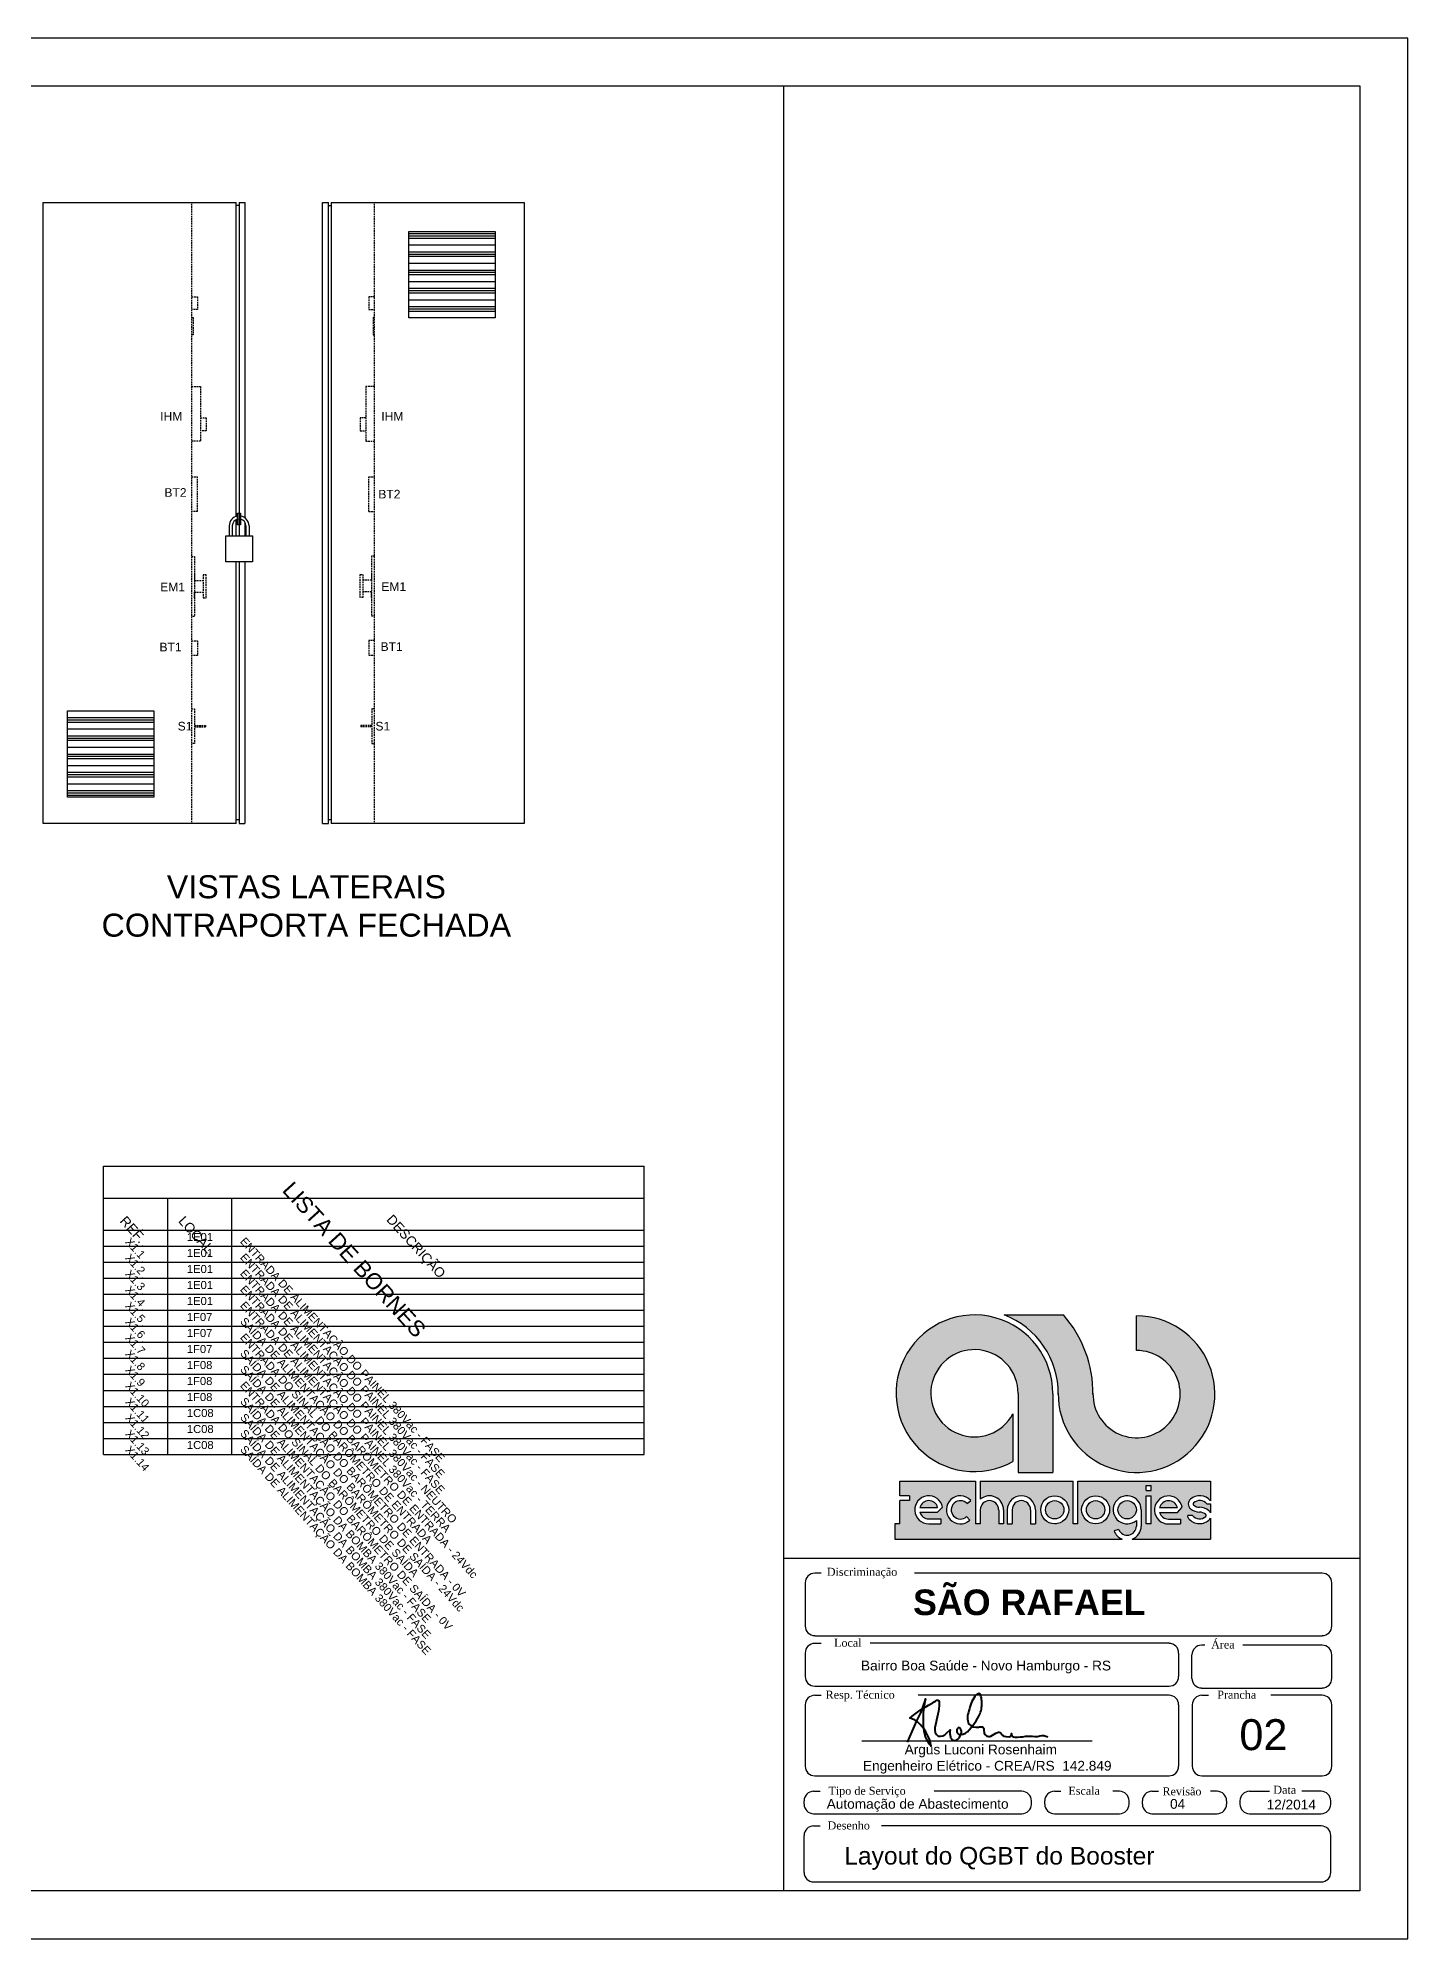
# Model space of a CAD drawing. Header units: millimetres. Extents: x 100 to 940, y 54 to 694.
# Drawn here: x 512 to 940, y 100 to 694 of the extents above; entities that cross this region are included whole.
import ezdxf

# ---------------------------------------------------------------- set-up
doc = ezdxf.new("R2010")
doc.units = ezdxf.units.MM
doc.linetypes.add('DASHED', pattern=[0.75, 0.5, -0.25])
doc.layers.add('selo', color=7, linetype='Continuous')
doc.styles.add('Annotative', font='arial.ttf')
doc.styles.add('Notes', font='arial.ttf', dxfattribs={"height": 3})
doc.styles.get("Standard").update_dxf_attribs({"font": 'arial.ttf'})

msp = doc.modelspace()

# ---------------------------------------------------------------- hatches: boundary and pattern name
h = msp.add_hatch()
h.set_pattern_fill('PLASTI', color=256, scale=0.9, angle=180)
h.set_pattern_definition([(180, (1118.0245, 895.767), (-7e-16, -5.715), []), (180, (1118.0245, 895.053), (-7e-16, -5.715), []), (180, (1118.0245, 894.3383), (-7e-16, -5.715), []), (180, (1118.0245, 892.195), (-7e-16, -5.715), [])])
h.paths.add_polyline_path([(654.81, 606.51), (654.81, 633.51), (627.81, 633.51), (627.81, 606.51)])
h = msp.add_hatch()
h.set_pattern_fill('PLASTI', color=256, scale=0.9)
h.set_pattern_definition([(0, (57.938, 194.4736), (0, 5.715), []), (0, (57.938, 195.188), (0, 5.715), []), (0, (57.938, 195.9023), (0, 5.715), []), (0, (57.938, 198.0455), (0, 5.715), [])])
h.paths.add_polyline_path([(521.15, 483.73), (521.15, 456.73), (548.15, 456.73), (548.15, 483.73)])
at = {"layer": 'selo'}
h = msp.add_hatch(color=0, dxfattribs=at)
h.dxf.hatch_style = 1
h.paths.add_polyline_path([(832.33, 294.98), (813.8, 294.98, -0.314958), (830.72, 270.21, 2.411144), (855.21, 294.7), (855.21, 283.86, -2.45129), (841.58, 270.52, 0.182443)])
h.paths.add_polyline_path([(835.35, 243.04), (806.37, 243.04), (806.37, 237.41, -0.642986), (813.63, 234.09), (813.63, 229.71), (812.12, 229.71), (812.12, 234.09, 1), (806.37, 234.09), (806.37, 229.71), (804.86, 229.71), (804.86, 243.04), (781.24, 243.04), (781.24, 238.48), (784.26, 238.48), (784.26, 236.97), (781.23, 236.97), (781.23, 229.71), (779.69, 229.71), (779.69, 224.92), (850.67, 224.92, -0.214084), (848.15, 227.48), (849.6, 227.91, 0.821242), (855.14, 229.01), (855.14, 230.78, -4.60202), (856.65, 234.09), (856.65, 229.01, -0.309238), (853.85, 224.92), (878.25, 224.92), (878.25, 231.45, -0.100697), (877.78, 230.83, -0.45988), (871.2, 231.81), (871.2, 232.32), (872.69, 232.32, 0.427074), (876.81, 232, 0.410877), (876.82, 232.63, 0.186203), (874.92, 233.36, -0.181325), (872.05, 234.44, -0.458616), (872.04, 237.41, -0.41774), (878.25, 236.93), (878.25, 243.04), (836.89, 243.04), (836.89, 229.71), (835.35, 229.71)])
h.paths.add_polyline_path([(834.02, 234.09, -1), (825.25, 234.09, -1)], flags=16)
h.paths.add_polyline_path([(832.51, 234.09, -1), (826.76, 234.09, -1)], flags=0)
h.paths.add_polyline_path([(846.79, 234.09, -1), (838.03, 234.09, -1)], flags=16)
h.paths.add_polyline_path([(845.28, 234.09, -1), (839.54, 234.09, -1)], flags=0)
h.paths.add_polyline_path([(823.59, 234.09), (823.59, 229.71), (822.08, 229.71), (822.08, 234.09, 1), (816.33, 234.09), (816.33, 229.71), (814.82, 229.71), (814.82, 234.09, -1)], flags=16)
h.paths.add_polyline_path([(858.22, 241.69), (859.76, 241.69), (859.76, 240.17), (858.22, 240.17)], flags=16)
h.paths.add_polyline_path([(858.22, 238.48), (859.76, 238.48), (859.76, 229.67), (858.22, 229.67)], flags=16)
h.paths.add_polyline_path([(869.47, 234.88), (867.94, 233.3), (862.39, 233.3, 0.338023), (865.17, 231.18), (868.91, 231.18), (868.91, 229.67), (865.17, 229.67, -2.123663)], flags=16)
h.paths.add_polyline_path([(862.38, 234.78, -0.767778), (867.94, 234.81)], flags=0)
h.paths.add_polyline_path([(803.38, 237.05), (802.27, 236.02, 2.414214), (802.1, 231.96), (803.12, 230.85, -2.414214)], flags=16)
h.paths.add_polyline_path([(794.59, 234.92), (793.05, 233.34), (787.51, 233.34, 0.338023), (790.28, 231.22), (794.03, 231.22), (794.03, 229.71), (790.28, 229.71, -2.123663)], flags=16)
h.paths.add_polyline_path([(793.05, 234.85), (787.5, 234.82, -0.767778)], flags=0)
h.paths.add_polyline_path([(826.76, 234.09, 1), (832.51, 234.09, 1)], flags=0)
h.paths.add_polyline_path([(845.28, 234.09, 1), (839.54, 234.09, 1)], flags=0)
h.paths.add_polyline_path([(849.39, 234.09, 1), (855.14, 234.09, 1)], flags=17)
h.paths.add_polyline_path([(867.94, 234.81, 0.767778), (862.38, 234.78)], flags=0)
h.paths.add_polyline_path([(874.9, 234.87, -0.181325), (877.77, 233.8, -0.101013), (878.25, 233.18), (878.25, 235.92), (877.13, 235.92, 0.427074), (873.01, 236.24, 0.410877), (873, 235.61, 0.186203)], flags=17)
h.paths.add_polyline_path([(793.05, 234.85, 0.767778), (787.5, 234.82)], flags=0)
h = msp.add_hatch(color=0, dxfattribs=at)
h.dxf.hatch_style = 1
h.paths.add_polyline_path([(816.57, 249.21), (816.57, 264.06, -8.182778), (818.19, 270.43), (818.19, 245.77), (829, 245.77), (829, 270.37, 3.718524)])
h = msp.add_hatch(color=0, dxfattribs=at)
h.dxf.hatch_style = 1
h.paths.add_polyline_path([(787.5, 234.82), (793.05, 234.85, 0.767778)])
h.paths.add_polyline_path([(826.76, 234.09, 1), (832.51, 234.09, 1)])
h.paths.add_polyline_path([(845.28, 234.09, 1), (839.54, 234.09, 1)])
h.paths.add_polyline_path([(862.38, 234.78), (867.94, 234.81, 0.767778)])

# ---------------------------------------------------------------- linework, layer by layer
for p, q in [((745, 198.72), (745, 679)), ((573.9, 544.49), (573.9, 642.51)), ((574.8, 641.61), (573.9, 641.61)), ((574.8, 642.51), (574.8, 538.39)), ((602.7, 448.51), (602.7, 642.51)), ((602.7, 641.61), (603.6, 641.61)), ((603.6, 642.51), (603.6, 448.51)), ((573.9, 538.39), (573.9, 543.46)), ((573.9, 448.51), (573.9, 530.33)), ((574.8, 530.33), (574.8, 448.51)), ((574.8, 449.64), (573.9, 449.64)), ((574.8, 448.51), (576.6, 448.51)), ((600.9, 448.51), (602.7, 448.51)), ((603.6, 449.64), (602.7, 449.64)), ((532.44, 251.42), (532.44, 341.42)), ((532.44, 341.42), (701.34, 341.42)), ((701.34, 251.42), (701.34, 341.42)), ((532.44, 331.42), (701.34, 331.42)), ((552.44, 331.42), (552.44, 251.42)), ((572.44, 331.42), (572.44, 251.42)), ((532.44, 321.42), (701.34, 321.42)), ((532.44, 316.42), (701.34, 316.42)), ((532.44, 311.42), (701.34, 311.42)), ((532.44, 306.42), (701.34, 306.42)), ((532.44, 301.42), (701.34, 301.42)), ((532.44, 296.42), (701.34, 296.42)), ((532.44, 291.42), (701.34, 291.42)), ((532.44, 286.42), (701.34, 286.42)), ((532.44, 281.42), (701.34, 281.42)), ((532.44, 276.42), (701.34, 276.42)), ((532.44, 271.42), (701.34, 271.42)), ((532.44, 266.42), (701.34, 266.42)), ((532.44, 261.42), (701.34, 261.42)), ((532.44, 256.42), (701.34, 256.42)), ((532.44, 251.42), (701.34, 251.42))]:
    msp.add_line(p, q)
at = {"linetype": 'DASHED'}
for p, q in [((559.98, 448.9), (559.98, 642.51)), ((617.1, 448.9), (617.1, 642.51)), ((559.98, 613.03), (561.78, 613.03)), ((561.78, 613.03), (561.78, 609.07)), ((617.1, 613.03), (615.3, 613.03)), ((615.3, 613.03), (615.3, 609.07)), ((561.78, 609.07), (559.98, 609.07)), ((559.98, 606.61), (560.43, 606.61)), ((560.43, 606.61), (560.43, 601.21)), ((615.3, 609.07), (617.1, 609.07)), ((617.1, 606.61), (616.65, 606.61)), ((616.65, 606.61), (616.65, 601.21)), ((560.43, 601.21), (559.98, 601.21)), ((616.65, 601.21), (617.1, 601.21)), ((559.98, 585.08), (562.68, 585.08)), ((562.68, 585.08), (562.68, 567.98)), ((617.1, 585.08), (614.4, 585.08)), ((614.4, 585.08), (614.4, 567.98)), ((562.68, 575.22), (564.48, 575.22)), ((564.48, 571.26), (562.68, 571.26)), ((564.48, 575.22), (564.48, 571.26)), ((614.4, 575.22), (612.6, 575.22)), ((612.6, 575.22), (612.6, 571.26)), ((612.6, 571.26), (614.4, 571.26)), ((562.68, 567.98), (559.98, 567.98)), ((614.4, 567.98), (617.1, 567.98)), ((559.98, 556.79), (561.78, 556.79)), ((561.78, 545.99), (561.78, 556.79)), ((615.3, 545.99), (615.3, 556.79)), ((615.3, 556.79), (617.1, 556.79)), ((561.78, 545.99), (559.98, 545.99)), ((615.3, 545.99), (617.1, 545.99)), ((559.98, 531.97), (560.88, 531.97)), ((560.88, 531.97), (560.88, 513.23)), ((617.1, 532.1), (616.2, 532.1)), ((616.2, 532.1), (616.2, 513.37)), ((560.88, 526.2), (560.88, 524.4)), ((560.88, 524.4), (563.58, 524.4)), ((563.58, 526.2), (563.58, 519)), ((564.48, 526.2), (563.58, 526.2)), ((564.48, 519), (564.48, 526.2)), ((612.6, 519.14), (612.6, 526.34)), ((612.6, 526.34), (613.5, 526.34)), ((613.5, 526.34), (613.5, 519.14)), ((616.2, 524.54), (613.5, 524.54)), ((616.2, 526.34), (616.2, 524.54)), ((560.88, 519), (560.88, 520.8)), ((560.88, 520.8), (563.58, 520.8)), ((563.58, 519), (564.48, 519)), ((613.5, 519.14), (612.6, 519.14)), ((616.2, 520.94), (613.5, 520.94)), ((616.2, 519.14), (616.2, 520.94)), ((560.88, 513.23), (559.98, 513.23)), ((616.2, 513.37), (617.1, 513.37)), ((559.98, 505.59), (561.78, 505.59)), ((561.78, 505.59), (561.78, 500.99)), ((617.1, 505.73), (615.3, 505.73)), ((615.3, 505.73), (615.3, 501.12)), ((561.78, 500.99), (559.98, 500.99)), ((615.3, 501.12), (617.1, 501.12)), ((559.98, 484.33), (559.98, 484.33)), ((559.98, 484.33), (560.83, 484.33)), ((560.83, 484.33), (560.83, 473.53)), ((617.1, 484.33), (616.25, 484.33)), ((616.25, 484.33), (616.25, 473.53)), ((617.1, 484.33), (617.1, 484.33)), ((560.83, 479.16), (564.25, 479.16)), ((560.83, 478.71), (564.25, 478.71)), ((564.25, 479.16), (564.25, 478.71)), ((612.83, 479.16), (612.83, 478.71)), ((616.25, 479.16), (612.83, 479.16)), ((616.25, 478.71), (612.83, 478.71)), ((560.83, 473.53), (559.98, 473.53)), ((616.25, 473.53), (617.1, 473.53))]:
    msp.add_line(p, q, dxfattribs=at)
at = {"linetype": 'Continuous'}
for p, q in [((571.7, 541.52), (571.7, 538.39)), ((572.66, 541.52), (572.66, 538.39)), ((574.8, 541.82), (574.8, 545.51)), ((576.94, 541.52), (576.94, 538.39)), ((577.9, 541.52), (577.9, 538.39))]:
    msp.add_line(p, q, dxfattribs=at)
for points in [[(100, 100), (940, 100), (940, 693.94), (100, 693.94)], [(150, 679), (925, 679), (925, 115), (150, 115)], [(150, 679), (925, 679), (925, 115), (150, 115)], [(654.81, 606.51), (627.81, 606.51), (627.81, 633.51), (654.81, 633.51)], [(521.15, 483.73), (548.15, 483.73), (548.15, 456.73), (521.15, 456.73)]]:
    msp.add_lwpolyline(points, close=True)
for points in [[(573.9, 448.51), (513.6, 448.51), (513.6, 642.51), (573.9, 642.51)], [(574.8, 642.51), (576.6, 642.51), (576.6, 544.05)], [(600.9, 448.51), (600.9, 642.51), (602.7, 642.51)], [(603.6, 642.51), (663.9, 642.51), (663.9, 448.51), (603.6, 448.51)], [(576.6, 542.68), (576.6, 538.39)], [(576.6, 530.33), (576.6, 448.51)]]:
    msp.add_lwpolyline(points)
for points in [[(574.34, 545.51), (575.26, 545.51), (575.26, 541.82), (574.34, 541.82)], [(570.66, 538.39), (578.94, 538.39), (578.94, 530.33), (570.66, 530.33)]]:
    msp.add_lwpolyline(points, close=True, dxfattribs=at)
for radius, start, end in [(3.1, 98.46306, 180), (2.14, 102.30979, 180), (3.1, 0, 81.53694), (2.14, 0, 77.69021)]:
    msp.add_arc((574.8, 541.52), radius, start, end, dxfattribs=at)
for p in [(532.44, 321.42), (532.44, 321.42), (544.63, 321.42), (544.63, 321.42), (532.44, 316.42), (532.44, 316.42), (544.63, 316.42), (544.63, 316.42), (532.44, 311.42), (532.44, 311.42), (544.63, 311.42), (544.63, 311.42), (532.44, 306.42), (532.44, 306.42), (544.63, 306.42), (544.63, 306.42), (532.44, 301.42), (532.44, 301.42), (544.63, 301.42), (544.63, 301.42), (532.44, 296.42), (532.44, 296.42), (532.44, 291.42), (532.44, 291.42), (544.63, 296.42), (544.63, 296.42), (544.63, 291.42), (544.63, 291.42), (532.44, 286.42), (532.44, 286.42), (544.63, 286.42), (544.63, 286.42)]:
    msp.add_point(p)
at = {"layer": 'selo', "color": 0}
for p, q in [((813.8, 294.98), (832.33, 294.98)), ((855.21, 283.86), (855.21, 294.7)), ((818.19, 270.43), (818.19, 245.77)), ((829, 270.37), (829, 245.77)), ((816.57, 264.06), (816.57, 249.21)), ((818.19, 245.77), (829, 245.77)), ((781.24, 238.48), (781.24, 243.04)), ((781.24, 243.04), (804.86, 243.04)), ((784.26, 238.48), (781.24, 238.48)), ((784.26, 238.48), (784.26, 236.97)), ((804.86, 243.04), (804.86, 229.71)), ((806.37, 243.04), (806.37, 237.41)), ((806.37, 243.04), (835.35, 243.04)), ((835.35, 229.71), (835.35, 243.04)), ((836.89, 243.04), (878.25, 243.04)), ((836.89, 229.71), (836.89, 243.01)), ((858.22, 240.17), (858.22, 241.69)), ((858.22, 241.69), (859.76, 241.69)), ((858.22, 240.17), (859.76, 240.17)), ((858.22, 229.67), (858.22, 238.48)), ((858.22, 238.48), (859.76, 238.48)), ((859.76, 240.17), (859.76, 241.69)), ((859.76, 229.67), (859.76, 238.48)), ((878.25, 243.04), (878.25, 236.93)), ((781.23, 229.71), (781.23, 236.97)), ((784.26, 236.97), (781.23, 236.97)), ((787.5, 234.82), (793.05, 234.85)), ((787.51, 233.34), (793.05, 233.34)), ((793.05, 233.34), (794.59, 234.92)), ((802.1, 231.96), (803.12, 230.85)), ((802.27, 236.02), (803.38, 237.05)), ((806.37, 234.09), (806.37, 229.71)), ((812.12, 234.09), (812.12, 229.71)), ((813.63, 234.09), (813.63, 229.71)), ((814.82, 234.09), (814.82, 229.71)), ((816.33, 234.09), (816.33, 229.71)), ((822.08, 234.09), (822.08, 229.71)), ((823.59, 234.09), (823.59, 229.71)), ((856.65, 234.09), (856.65, 229.01)), ((862.38, 234.78), (867.94, 234.81)), ((862.39, 233.3), (867.94, 233.3)), ((867.94, 233.3), (869.47, 234.88)), ((872.69, 232.32), (871.2, 232.32)), ((871.2, 231.81), (871.2, 232.32)), ((877.13, 235.92), (878.25, 235.92)), ((878.25, 235.92), (878.25, 233.18)), ((781.23, 229.71), (779.69, 229.71)), ((779.69, 229.71), (779.69, 224.92)), ((790.28, 231.22), (794.03, 231.22)), ((790.28, 229.71), (794.03, 229.71)), ((794.03, 231.22), (794.03, 229.71)), ((806.37, 229.71), (804.86, 229.71)), ((813.63, 229.71), (812.12, 229.71)), ((814.82, 229.71), (816.33, 229.71)), ((822.08, 229.71), (823.59, 229.71)), ((830.17, 229.74), (829.63, 229.71)), ((836.89, 229.71), (835.35, 229.71)), ((849.6, 227.91), (848.15, 227.48)), ((855.14, 230.78), (855.14, 229.01)), ((859.76, 229.67), (858.22, 229.67)), ((865.17, 231.18), (868.91, 231.18)), ((865.17, 229.67), (868.91, 229.67)), ((868.91, 231.18), (868.91, 229.67)), ((878.25, 231.45), (878.25, 224.92)), ((779.69, 224.92), (850.67, 224.92)), ((853.85, 224.92), (878.25, 224.92)), ((745, 219), (925, 219)), ((756.69, 214.33), (754.66, 214.33)), ((913.21, 214.33), (785.84, 214.33)), ((751.61, 211.28), (751.61, 197.78)), ((916.26, 197.78), (916.26, 211.28)), ((754.66, 194.73), (913.21, 194.73)), ((754.66, 192.4), (756.69, 192.4)), ((865.35, 192.4), (771.93, 192.4)), ((876.56, 191.84), (875.51, 191.84)), ((913.21, 191.84), (888.36, 191.84)), ((751.61, 189.35), (751.61, 181.99)), ((868.39, 181.99), (868.39, 189.35)), ((872.46, 181.43), (872.46, 188.79)), ((916.26, 181.43), (916.26, 188.79)), ((754.66, 178.94), (865.35, 178.94)), ((875.51, 178.39), (913.21, 178.39)), ((751.61, 173.14), (751.61, 153.98)), ((754.66, 176.19), (756.69, 176.19)), ((865.35, 176.19), (787, 176.19)), ((868.39, 153.98), (868.39, 173.14)), ((872.55, 173.14), (872.55, 153.98)), ((875.6, 176.19), (877.63, 176.19)), ((913.21, 176.19), (897.13, 176.19)), ((916.26, 153.98), (916.26, 173.14)), ((769.31, 161.86), (841.3, 161.86)), ((754.66, 150.93), (865.35, 150.93)), ((875.6, 150.93), (913.21, 150.93)), ((751.26, 143.15), (751.26, 142.13)), ((754.31, 146.2), (756.34, 146.2)), ((819.36, 146.2), (791.92, 146.2)), ((822.41, 142.13), (822.41, 143.15)), ((826.47, 143.15), (826.47, 142.13)), ((829.52, 146.2), (831.56, 146.2)), ((849.85, 146.2), (847.82, 146.2)), ((852.9, 142.13), (852.9, 143.15)), ((856.97, 143.15), (856.97, 142.13)), ((860.01, 146.2), (862.05, 146.2)), ((880.34, 146.2), (878.31, 146.2)), ((883.39, 142.13), (883.39, 143.15)), ((887.46, 143.15), (887.46, 142.13)), ((890.51, 146.2), (896.7, 146.2)), ((912.87, 146.2), (906.79, 146.2)), ((915.92, 142.13), (915.92, 143.15)), ((754.31, 139.08), (819.36, 139.08)), ((829.52, 139.08), (849.85, 139.08)), ((860.01, 139.08), (880.34, 139.08)), ((890.51, 139.08), (912.87, 139.08)), ((751.26, 132.31), (751.26, 120.82)), ((754.31, 135.36), (756.34, 135.36)), ((912.72, 135.31), (775.47, 135.36)), ((915.89, 120.81), (915.94, 132.31)), ((754.31, 117.82), (912.89, 117.82))]:
    msp.add_line(p, q, dxfattribs=at)
msp.add_lwpolyline([(745, 115), (745, 219), (925, 219), (925, 115)], close=True, dxfattribs=at)
at = {"layer": 'selo', "color": 0, "linetype": 'Continuous', "lineweight": 40, "transparency": 33554687}
msp.add_lwpolyline([(783.63, 161.54), (786.55, 168.18, 0.05993), (789.25, 175.01, 0.114734), (789, 163.64, 0.105575), (791.03, 160.26, 0.152792), (787.54, 167.05, 0.174248), (784.31, 169, -0.042414), (791.1, 173.59, 0.031525), (792.8, 174.58, -0.590951), (793.55, 173.8, -0.072), (793.09, 170.21), (792.2, 165.98, 0.292783), (793.19, 163.39, 0.292783), (795.79, 164.31), (796.93, 165.34, 0.084237), (797.03, 163.17, 0.426622), (798.71, 162, 0.240648), (800.45, 164.38, 0.382176), (799.56, 166.12, 0.493606), (799.56, 163.96, 0.220907), (802.33, 164.74, 0.080728), (806.31, 170.42, 0.11357), (806.83, 174.32, 0.101958), (806.4, 176.35, 0.356196), (805.66, 176.63, 0.192525), (804.68, 175.79, 0.098877), (802.83, 171.28, 0.195151), (802.72, 167.19, 0.246302), (805.78, 166.23, -0.124424), (806.98, 166.28, -0.323775), (807.48, 165.72, 0.115641), (807.63, 164.31, 0.432756), (809.62, 163.39, -0.031443), (811.77, 164.51, -0.343208), (812.74, 164.3, 0.248336), (814.38, 163.24), (815.36, 163.21, 0.553873), (816.07, 164.16, 0.474188), (817.16, 163.1, 0.048993), (820.46, 163.32, -0.070964), (823.38, 163.28, 0.086771), (825.01, 163.49, -0.151332), (827.45, 163.2)], format="xyb", dxfattribs=at)
at = {"layer": 'selo', "color": 0}
for centre, radius in [((829.63, 234.09), 4.38), ((842.41, 234.09), 4.38), ((829.63, 234.09), 2.87), ((842.41, 234.09), 2.87), ((852.26, 234.09), 2.87)]:
    msp.add_circle(centre, radius, dxfattribs=at)
for centre, radius, start, end in [((804.54, 270.51), 24.47, 359.67995, 299.47158), ((804.56, 270.5), 26.17, 359.37989, 69.30885), ((855.19, 270.24), 24.47, 179.36588, 89.95278), ((804.56, 270.5), 37.02, 359.35419, 41.3911), ((804.55, 270.5), 13.64, 359.69791, 331.82812), ((855.21, 270.23), 13.63, 178.81377, 90), ((790.28, 234.09), 4.38, 10.86006, 270), ((800.16, 234.08), 4.38, 42.62208, 312.62208), ((809.24, 234.09), 4.38, 0, 130.96179), ((819.2, 234.09), 4.38, 0, 180), ((852.26, 234.09), 4.38, 0, 310.96179), ((865.17, 234.05), 4.38, 10.86006, 270), ((874.91, 234.1), 4.38, 40.22623, 130.91522), ((790.28, 234.09), 2.87, 15.26166, 165.32676), ((790.28, 234.09), 2.87, 195.29423, 270), ((800.16, 234.08), 2.87, 42.62208, 312.62208), ((809.24, 234.09), 2.87, 0, 180), ((819.2, 234.09), 2.87, 0, 180), ((865.17, 234.05), 2.87, 15.26166, 165.32676), ((865.17, 234.05), 2.87, 195.29423, 270), ((874.91, 234.14), 4.38, 212.12828, 310.91522), ((873.33, 235.92), 1.96, 130.76197, 229.30976), ((874.91, 237.73), 4.37, 229.01082, 270.04177), ((874.91, 234.13), 2.86, 219.28503, 311.78937), ((873.33, 235.92), 0.45, 127.13552, 232.25915), ((874.9, 237.7), 2.82, 227.77573, 270.15365), ((874.91, 234.11), 2.86, 39.28503, 131.78937), ((874.91, 230.51), 4.37, 49.01082, 90.04177), ((874.92, 230.54), 2.82, 47.77573, 90.15365), ((876.49, 232.32), 0.45, 307.13552, 52.25915), ((876.49, 232.32), 1.96, 26.23751, 49.30976), ((852.26, 229.01), 4.38, 200.39961, 248.7344), ((852.26, 229.01), 2.87, 202.42288, 0), ((852.26, 229.01), 4.38, 291.2656, 0), ((876.49, 232.32), 1.96, 310.76197, 333.76249), ((754.66, 211.28), 3, 90, 180), ((913.21, 211.28), 3, 0, 90), ((754.66, 197.78), 3, 180, 270), ((913.21, 197.78), 3, 270, 0), ((754.66, 189.35), 3, 90, 180), ((865.35, 189.35), 3, 0, 90), ((875.51, 188.79), 3, 90, 180), ((913.21, 188.79), 3, 0, 90), ((754.66, 181.99), 3, 180, 270), ((865.35, 181.99), 3, 270, 0), ((875.51, 181.43), 3, 180, 270), ((913.21, 181.43), 3, 270, 0), ((754.66, 173.14), 3, 90, 180), ((865.35, 173.14), 3, 0, 90), ((875.6, 173.14), 3, 90, 180), ((913.21, 173.14), 3, 0, 90), ((754.66, 153.98), 3, 180, 270), ((865.35, 153.98), 3, 270, 0), ((875.6, 153.98), 3, 180, 270), ((913.21, 153.98), 3, 270, 0), ((754.31, 143.15), 3, 90, 180), ((819.36, 143.15), 3, 0, 90), ((829.52, 143.15), 3, 90, 180), ((849.85, 143.15), 3, 0, 90), ((860.01, 143.15), 3, 90, 180), ((880.34, 143.15), 3, 0, 90), ((890.51, 143.15), 3, 90, 180), ((912.87, 143.15), 3, 0, 90), ((754.31, 142.13), 3, 180, 270), ((819.36, 142.13), 3, 270, 0), ((829.52, 142.13), 3, 180, 270), ((849.85, 142.13), 3, 270, 0), ((860.01, 142.13), 3, 180, 270), ((880.34, 142.13), 3, 270, 0), ((890.51, 142.13), 3, 180, 270), ((912.87, 142.13), 3, 270, 0), ((754.31, 132.31), 3, 90, 180), ((912.89, 132.31), 3, 0, 90), ((754.31, 120.82), 3, 180, 270), ((912.89, 120.82), 3, 270, 0)]:
    msp.add_arc(centre, radius, start, end, dxfattribs=at)

# ---------------------------------------------------------------- texts
for s, height, style, p in [('IHM', 2.7, 'Annotative', (550.14, 574.41)), ('IHM', 2.7, 'Annotative', (619.23, 574.41)), ('BT2', 2.7, 'Annotative', (551.46, 550.59)), ('BT2', 2.7, 'Annotative', (618.29, 550.07)), ('EM1', 2.7, 'Annotative', (550.14, 521.07)), ('EM1', 2.7, 'Annotative', (619.23, 521.2)), ('BT1', 2.7, 'Annotative', (549.92, 502.3)), ('BT1', 2.7, 'Annotative', (619, 502.44)), ('1E01', 2.5, 'Notes', (558.48, 318.08)), ('1E01', 2.5, 'Notes', (558.48, 313.08)), ('1E01', 2.5, 'Notes', (558.48, 308.08)), ('1E01', 2.5, 'Notes', (558.48, 303.08)), ('1E01', 2.5, 'Notes', (558.48, 298.08)), ('1F07', 2.5, 'Notes', (558.48, 293.08)), ('1F07', 2.5, 'Notes', (558.48, 288.08)), ('1F07', 2.5, 'Notes', (558.48, 283.08)), ('1F08', 2.5, 'Notes', (558.48, 278.08)), ('1F08', 2.5, 'Notes', (558.48, 273.08)), ('1F08', 2.5, 'Notes', (558.48, 268.08)), ('1C08', 2.5, 'Notes', (558.48, 263.08)), ('1C08', 2.5, 'Notes', (558.48, 258.08)), ('1C08', 2.5, 'Notes', (558.48, 253.08))]:
    msp.add_text(s, height=height, dxfattribs=dict(style=style)).set_placement(p)
at = {"linetype": 'DASHED', "style": 'Annotative'}
for p in [(555.6, 477.58), (617.39, 477.58)]:
    msp.add_text('S1', height=2.7, dxfattribs=at).set_placement(p)
at = {"style": 'Notes'}
for s, height, p in [('LISTA DE BORNES', 5, (587.98, 333.77)), ('REF.', 3, (537.32, 324.18)), ('LOCAL.', 3, (555.6, 324.18)), ('DESCRIÇÃO', 3, (620.62, 324.64)), ('X1.1', 2.5, (539.02, 317.66)), ('ENTRADA DE ALIMENTAÇÃO DO PAINEL 380Vac - FASE', 2.5, (574.92, 317.82)), ('X1.2', 2.5, (539.02, 312.66)), ('X1.3', 2.5, (539.02, 307.66)), ('ENTRADA DE ALIMENTAÇÃO DO PAINEL 380Vac - FASE', 2.5, (574.92, 312.82)), ('ENTRADA DE ALIMENTAÇÃO DO PAINEL 380Vac - FASE', 2.5, (574.92, 307.82)), ('X1.4', 2.5, (539.02, 302.66)), ('ENTRADA DE ALIMENTAÇÃO DO PAINEL 380Vac - NEUTRO', 2.5, (574.92, 302.82)), ('X1.5', 2.5, (539.02, 297.66)), ('ENTRADA DE ALIMENTAÇÃO DO PAINEL 380Vac - TERRA', 2.5, (574.92, 297.82)), ('X1.6', 2.5, (539.02, 292.66)), ('SAÍDA DE ALIMENTAÇÃO DO BARÔMETRO DE ENTRADA - 24Vdc', 2.5, (574.92, 292.82)), ('X1.7', 2.5, (539.02, 287.66)), ('ENTRADA DO SINAL DO BARÔMETRO DE ENTRADA', 2.5, (574.92, 287.82)), ('X1.8', 2.5, (539.02, 282.66)), ('X1.9', 2.5, (539.02, 277.66)), ('SAÍDA DE ALIMENTAÇÃO DO BARÔMETRO DE ENTRADA - 0V', 2.5, (574.92, 282.82)), ('X1.10', 2.5, (539.02, 272.66)), ('SAÍDA DE ALIMENTAÇÃO DO BARÔMETRO DE SAÍDA - 24Vdc', 2.5, (574.92, 277.82)), ('ENTRADA DO SINAL DO BARÔMETRO DE SAÍDA', 2.5, (574.92, 272.82)), ('X1.11', 2.5, (539.02, 267.66)), ('SAÍDA DE ALIMENTAÇÃO DO BARÔMETRO DE SAÍDA - 0V', 2.5, (574.92, 267.82)), ('X1.12', 2.5, (539.02, 262.66)), ('SAÍDA DE ALIMENTAÇÃO DA BOMBA 380Vac - FASE', 2.5, (574.92, 262.82)), ('X1.13', 2.5, (539.02, 257.66)), ('SAÍDA DE ALIMENTAÇÃO DA BOMBA 380Vac - FASE', 2.5, (574.92, 257.82)), ('X1.14', 2.5, (539.02, 252.66)), ('SAÍDA DE ALIMENTAÇÃO DA BOMBA 380Vac - FASE', 2.5, (574.92, 252.82))]:
    msp.add_text(s, height=height, rotation=312.16458, dxfattribs=at).set_placement(p)
at = {"insert": (595.81, 422.71), "char_height": 7.2, "attachment_point": 5, "style": 'Annotative'}
msp.add_mtext_dynamic_manual_height_columns('VISTAS LATERAIS\\PCONTRAPORTA FECHADA', width=184.4506, gutter_width=11.41, heights=[0], dxfattribs=at)
at = {"layer": 'selo', "color": 0, "attachment_point": 1}
for s, insert, char_height, width in [('\\FTIMES.TTF;Discriminação', (758.42, 215.97), 2.5, 101.64), ('\\FTIMES.TTF;Local', (760.69, 193.8), 2.5, 81.312), ('\\FTIMES.TTF;Área', (878.5, 193.24), 2.5, 81.312), ('\\FTIMES.TTF;Resp. Técnico', (758.04, 177.58), 2.5, 101.64), ('\\FTIMES.TTF;Prancha', (880.4, 177.58), 2.5, 101.64), ('02', (887.31, 168.67), 9.667, 225.5527), ('Automação de Abastecimento', (758.38, 143.74), 3.0492, 71.148), ('\\FTIMES.TTF;Tipo de Serviço', (758.94, 147.56), 2.5, 101.64), ('\\FTIMES.TTF;Escala', (833.89, 147.56), 2.5, 40.656), ('{\\Ftimes.ttf|c0;Revisão}', (863.3, 147.37), 2.5, 101.64), ('04', (865.66, 143.74), 3.049, 71.148), ('12/2014', (895.83, 143.51), 3.049, 71.148), ('\\FTIMES.TTF;Data', (897.92, 147.87), 2.5, 40.656), ('{\\Ftimes.ttf|c0;Desenho}', (758.66, 136.72), 2.5, 101.64), ('Layout do QGBT do Booster', (763.87, 128.75), 5.5, 331.5847)]:
    msp.add_mtext(s, dxfattribs=dict(at, insert=insert, char_height=char_height, width=width))
for s, insert, char_height in [('{\\fArial|b1|i0|c0|p34;SÃO RAFAEL}', (785.37, 209.19), 8), ('Bairro Boa Saúde - Novo Hamburgo - RS', (769.1, 186.95), 3.0492), ('           Argus Luconi Rosenhaim\\PEngenheiro Elétrico - CREA/RS  142.849', (769.72, 160.73), 3.0492)]:
    msp.add_mtext(s, dxfattribs=dict(at, insert=insert, char_height=char_height))

doc.saveas('drawing.dxf')
